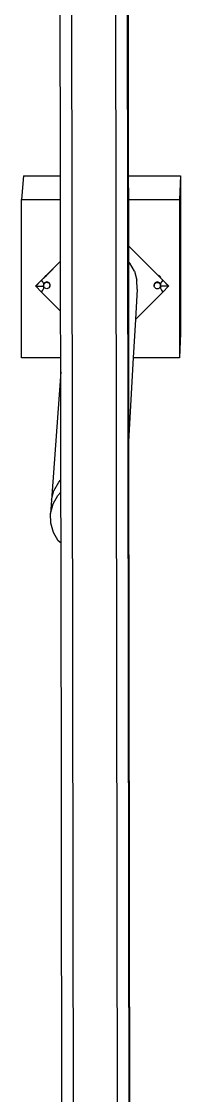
# Model space of a CAD drawing. Header units: inches. Extents: x -614 to 848, y -1045 to 1103.
# Drawn here: x -45.3 to -25.1, y -655.2 to -518.5 of the extents above; entities that cross this region are included whole.
import ezdxf

# ---------------------------------------------------------------- set-up
doc = ezdxf.new("R2010")
doc.units = ezdxf.units.IN
doc.header["$MEASUREMENT"] = 0

msp = doc.modelspace()

# ---------------------------------------------------------------- linework, layer by layer
for p, q in [((-38.10485, -1044.7934), (-41.30631, 1015.55191)), ((-32.59127, -1044.7934), (-35.32949, 1015.55191)), ((-31.14033, -1044.7934), (-33.75664, 1015.55191)), ((-31.93094, -370.76587), (-31.71888, -538.12172)), ((-40.37306, -538.12172), (-40.62736, -380.4677)), ((-45.08974, -538.12172), (-45.34243, -541.1375)), ((-45.08974, -538.12172), (-40.37306, -538.12172)), ((-40.3682, -541.1375), (-40.37306, -538.12172)), ((-31.71888, -538.12172), (-25.06197, -538.12172)), ((-31.71888, -538.12172), (-31.71506, -541.1375)), ((-25.06197, -538.12172), (-25.20242, -541.1375)), ((-25.06197, -538.12172), (-25.06197, -558.14949)), ((-45.34243, -541.1375), (-40.3682, -541.1375)), ((-45.34243, -561.27751), (-45.34243, -541.1375)), ((-40.35556, -548.9749), (-40.3682, -541.1375)), ((-31.71506, -541.1375), (-25.20242, -541.1375)), ((-31.71506, -541.1375), (-31.70762, -547.01501)), ((-25.20242, -541.1375), (-25.20242, -561.27751)), ((-31.70762, -547.01501), (-27.92669, -550.79593)), ((-31.70762, -547.01501), (-31.70759, -547.0369)), ((-31.70759, -547.0369), (-27.32945, -551.41504)), ((-31.70759, -547.0369), (-31.70499, -549.08565)), ((-42.21276, -550.8321), (-40.35556, -548.9749)), ((-42.17995, -550.81851), (-40.35553, -548.99408)), ((-40.35553, -548.99408), (-40.35556, -548.9749)), ((-40.34529, -555.33992), (-40.35553, -548.99408)), ((-31.70499, -549.08565), (-31.53109, -549.25529)), ((-31.70499, -549.08565), (-31.67602, -571.94931)), ((-30.93348, -550.26129), (-31.53109, -549.25529)), ((-42.42368, -551.06224), (-42.17995, -550.81851)), ((-42.41009, -551.02943), (-42.21276, -550.8321)), ((-42.39717, -550.99823), (-42.41009, -551.02943)), ((-42.33065, -550.91154), (-42.39717, -550.99823)), ((-42.24396, -550.84502), (-42.33065, -550.91154)), ((-42.21276, -550.8321), (-42.24396, -550.84502)), ((-42.17995, -550.81851), (-42.21276, -550.8321)), ((-30.93348, -550.26129), (-30.61661, -551.38769)), ((-27.8714, -550.80321), (-27.92669, -550.79593)), ((-27.92669, -550.79593), (-27.56815, -551.15447)), ((-27.77045, -550.84502), (-27.8714, -550.80321)), ((-27.68377, -550.91154), (-27.77045, -550.84502)), ((-27.61725, -550.99823), (-27.68377, -550.91154)), ((-27.57543, -551.09917), (-27.61725, -550.99823)), ((-43.52168, -552.14102), (-43.52333, -552.16189)), ((-43.52333, -552.16189), (-43.51207, -552.15063)), ((-42.77648, -552.90874), (-43.52333, -552.16189)), ((-43.52333, -552.16189), (-42.51002, -552.16189)), ((-43.52333, -552.16189), (-42.51002, -552.16189)), ((-43.52168, -552.14102), (-42.77486, -551.3942)), ((-43.51207, -552.15063), (-43.52168, -552.14102)), ((-43.51207, -552.15063), (-42.77648, -551.41504)), ((-42.77486, -551.3942), (-42.77648, -551.41504)), ((-42.77648, -551.41504), (-42.76652, -551.40508)), ((-42.60863, -551.63378), (-42.77648, -551.41504)), ((-42.77486, -551.3942), (-42.41009, -551.02943)), ((-42.76652, -551.40508), (-42.77486, -551.3942)), ((-42.76652, -551.40508), (-42.42368, -551.06224)), ((-42.50311, -551.88852), (-42.60863, -551.63378)), ((-42.51691, -551.92826), (-42.53119, -552.03675)), ((-42.51691, -551.92826), (-42.53119, -552.03675)), ((-42.53119, -552.03675), (-42.51691, -552.14525)), ((-42.53119, -552.03675), (-42.51691, -552.14525)), ((-42.5174, -552.04045), (-42.52022, -552.07979)), ((-42.52022, -552.07979), (-42.51618, -552.04906)), ((-42.50643, -552.1846), (-42.52022, -552.07979)), ((-42.5174, -552.04045), (-42.50311, -551.93196)), ((-42.51618, -552.04906), (-42.5174, -552.04045)), ((-42.47503, -551.82716), (-42.51691, -551.92826)), ((-42.47503, -551.82716), (-42.51691, -551.92826)), ((-42.51691, -552.14525), (-42.51002, -552.16189)), ((-42.51691, -552.14525), (-42.51002, -552.16189)), ((-42.51618, -552.04906), (-42.50643, -551.97498)), ((-42.51002, -552.16189), (-42.50914, -552.16401)), ((-42.51002, -552.16189), (-42.50914, -552.16401)), ((-42.50643, -551.97498), (-42.49527, -551.94806)), ((-42.47887, -552.25112), (-42.50643, -552.1846)), ((-42.49877, -551.92148), (-42.50311, -551.88852)), ((-42.49877, -551.92148), (-42.50311, -551.93196)), ((-42.50311, -552.43525), (-42.47887, -552.25112)), ((-42.46123, -551.83085), (-42.49877, -551.92148)), ((-42.49527, -551.94806), (-42.49877, -551.92148)), ((-42.49527, -551.94806), (-42.46597, -551.87732)), ((-42.46597, -552.28226), (-42.47887, -552.25112)), ((-42.40841, -551.74034), (-42.47503, -551.82716)), ((-42.40841, -551.74034), (-42.47503, -551.82716)), ((-42.46597, -551.87732), (-42.40162, -551.79346)), ((-42.40162, -552.36612), (-42.46597, -552.28226)), ((-42.46123, -551.83085), (-42.39831, -551.75044)), ((-42.41009, -551.02943), (-42.42368, -551.06224)), ((-42.40162, -551.79346), (-42.37541, -551.77334)), ((-42.31775, -552.43048), (-42.40162, -552.36612)), ((-42.39831, -551.75044), (-42.31446, -551.68609)), ((-42.39462, -551.74404), (-42.39831, -551.75044)), ((-42.39831, -551.75044), (-42.37541, -551.77334)), ((-42.3078, -551.67742), (-42.39462, -551.74404)), ((-42.37541, -551.77334), (-42.31775, -551.7291)), ((-42.31775, -551.7291), (-42.22009, -551.68865)), ((-42.31446, -551.68609), (-42.2168, -551.64564)), ((-42.2067, -551.63554), (-42.3078, -551.67742)), ((-42.22009, -551.68865), (-42.11529, -551.67485)), ((-42.2168, -551.64564), (-42.112, -551.63185)), ((-42.09821, -551.62126), (-42.2067, -551.63554)), ((-42.11529, -551.67485), (-42.01048, -551.68865)), ((-42.112, -551.63185), (-42.00721, -551.64564)), ((-41.98971, -551.63554), (-42.09821, -551.62126)), ((-42.01048, -551.68865), (-41.91282, -551.7291)), ((-42.00721, -551.64564), (-41.90955, -551.68609)), ((-41.88861, -551.67742), (-41.98971, -551.63554)), ((-41.91282, -551.7291), (-41.82895, -551.79346)), ((-41.82895, -552.36612), (-41.91282, -552.43048)), ((-41.90955, -551.68609), (-41.82569, -551.75044)), ((-41.80179, -551.74404), (-41.88861, -551.67742)), ((-41.82895, -551.79346), (-41.7646, -551.87732)), ((-41.81323, -552.34564), (-41.82895, -552.36612)), ((-41.82569, -551.75044), (-41.76134, -551.8343)), ((-41.74897, -551.82716), (-41.81559, -551.74034)), ((-41.74897, -551.82716), (-41.81559, -551.74034)), ((-41.7646, -552.28226), (-41.81323, -552.34564)), ((-41.81323, -552.34564), (-41.80179, -552.33686)), ((-41.7646, -551.87732), (-41.72415, -551.97498)), ((-41.72415, -552.1846), (-41.7646, -552.28226)), ((-41.76134, -551.8343), (-41.72089, -551.93196)), ((-41.7506, -552.24847), (-41.74897, -552.24635)), ((-41.7506, -552.24847), (-41.74897, -552.24635)), ((-41.7071, -551.92826), (-41.74897, -551.82716)), ((-41.7071, -551.92826), (-41.74897, -551.82716)), ((-41.74897, -552.24635), (-41.70827, -552.14809)), ((-41.74897, -552.24635), (-41.70827, -552.14809)), ((-41.72415, -551.97498), (-41.71035, -552.07979)), ((-41.71035, -552.07979), (-41.72415, -552.1846)), ((-41.72089, -551.93196), (-41.7071, -552.03675)), ((-41.7071, -552.03675), (-41.71035, -552.07979)), ((-41.70827, -552.14809), (-41.7071, -552.14525)), ((-41.70827, -552.14809), (-41.7071, -552.14525)), ((-41.69281, -552.03675), (-41.7071, -551.92826)), ((-41.69281, -552.03675), (-41.7071, -551.92826)), ((-41.7071, -552.14525), (-41.69281, -552.03675)), ((-41.7071, -552.14525), (-41.69281, -552.03675)), ((-30.60206, -552.55772), (-30.61661, -551.38769)), ((-28.41682, -551.94206), (-28.4311, -552.05055)), ((-28.41682, -551.94206), (-28.4311, -552.05055)), ((-28.4311, -552.05055), (-28.41682, -552.15904)), ((-28.4311, -552.05055), (-28.41682, -552.15904)), ((-28.41682, -552.05055), (-28.41903, -552.09359)), ((-28.41903, -552.09359), (-28.41509, -552.06366)), ((-28.40523, -552.19839), (-28.41903, -552.09359)), ((-28.37494, -551.84095), (-28.41682, -551.94206)), ((-28.37494, -551.84095), (-28.41682, -551.94206)), ((-28.41682, -552.05055), (-28.40302, -551.94575)), ((-28.41509, -552.06366), (-28.41682, -552.05055)), ((-28.41682, -552.15904), (-28.40743, -552.1817)), ((-28.41682, -552.15904), (-28.40743, -552.1817)), ((-28.41509, -552.06366), (-28.40523, -551.98878)), ((-28.40523, -551.98878), (-28.36478, -551.89112)), ((-28.36478, -552.29606), (-28.40523, -552.19839)), ((-28.40302, -551.94575), (-28.36257, -551.8481)), ((-28.30832, -551.75414), (-28.37494, -551.84095)), ((-28.30832, -551.75414), (-28.37494, -551.84095)), ((-28.36478, -551.89112), (-28.30043, -551.80725)), ((-28.30043, -552.37992), (-28.36478, -552.29606)), ((-28.36257, -551.8481), (-28.29822, -551.76424)), ((-28.23161, -551.67742), (-28.31842, -551.74404)), ((-28.31842, -551.74404), (-28.29822, -551.76424)), ((-28.30043, -551.80725), (-28.27484, -551.78762)), ((-28.21656, -552.44427), (-28.30043, -552.37992)), ((-28.29822, -551.76424), (-28.21436, -551.69989)), ((-28.29822, -551.76424), (-28.27484, -551.78762)), ((-28.27484, -551.78762), (-28.21656, -551.7429)), ((-28.13051, -551.63554), (-28.23161, -551.67742)), ((-28.21656, -551.7429), (-28.1189, -551.70245)), ((-28.21436, -551.69989), (-28.11671, -551.65944)), ((-28.02201, -551.62126), (-28.13051, -551.63554)), ((-28.1189, -551.70245), (-28.01409, -551.68865)), ((-28.11671, -551.65944), (-28.01191, -551.64564)), ((-27.91352, -551.63554), (-28.02201, -551.62126)), ((-28.01409, -551.68865), (-27.90929, -551.70245)), ((-28.01191, -551.64564), (-27.90711, -551.65944)), ((-27.81242, -551.67742), (-27.91352, -551.63554)), ((-27.90929, -551.70245), (-27.81163, -551.7429)), ((-27.90711, -551.65944), (-27.80946, -551.69989)), ((-27.7256, -551.74404), (-27.81242, -551.67742)), ((-27.81163, -551.7429), (-27.72776, -551.80725)), ((-27.72776, -552.37992), (-27.81163, -552.44427)), ((-27.80946, -551.69989), (-27.7256, -551.76424)), ((-27.72776, -551.80725), (-27.66341, -551.89112)), ((-27.66341, -552.29606), (-27.72776, -552.37992)), ((-27.65898, -551.83085), (-27.7256, -551.74404)), ((-27.7256, -551.76424), (-27.66125, -551.8481)), ((-27.64888, -551.84095), (-27.7155, -551.75414)), ((-27.64888, -551.84095), (-27.7155, -551.75414)), ((-27.66341, -551.89112), (-27.62295, -551.98878)), ((-27.63134, -552.21864), (-27.66341, -552.29606)), ((-27.66125, -551.8481), (-27.6208, -551.94575)), ((-27.6171, -551.93196), (-27.65898, -551.83085)), ((-27.607, -551.94206), (-27.64888, -551.84095)), ((-27.607, -551.94206), (-27.64888, -551.84095)), ((-27.62295, -552.19839), (-27.63134, -552.21864)), ((-27.63134, -552.21864), (-27.60282, -552.43525)), ((-27.62295, -551.98878), (-27.61949, -552.01512)), ((-27.60916, -552.09359), (-27.62295, -552.19839)), ((-27.62279, -552.19716), (-27.60818, -552.16189)), ((-27.62279, -552.19716), (-27.60818, -552.16189)), ((-27.6208, -551.94575), (-27.61558, -551.98542)), ((-27.61558, -551.98542), (-27.61949, -552.01512)), ((-27.61949, -552.01512), (-27.61091, -552.08024)), ((-27.60818, -552.16189), (-27.61815, -552.16189)), ((-27.60818, -552.16189), (-27.61815, -552.16189)), ((-27.61282, -551.96448), (-27.6171, -551.93196)), ((-27.61282, -551.96448), (-27.61558, -551.98542)), ((-27.61558, -551.98542), (-27.607, -552.05055)), ((-27.60282, -551.88852), (-27.61282, -551.96448)), ((-27.60282, -552.04045), (-27.61282, -551.96448)), ((-27.607, -552.05055), (-27.61091, -552.08024)), ((-27.61091, -552.08024), (-27.60949, -552.09108)), ((-27.60949, -552.09108), (-27.60875, -552.0855)), ((-27.60949, -552.09108), (-27.60916, -552.09359)), ((-27.60875, -552.0855), (-27.60282, -552.04045)), ((-27.607, -552.05055), (-27.60875, -552.0855)), ((-27.60818, -552.16189), (-27.607, -552.15904)), ((-27.60818, -552.16189), (-27.607, -552.15904)), ((-26.5826, -552.16189), (-27.60818, -552.16189)), ((-26.5826, -552.16189), (-27.60818, -552.16189)), ((-27.59272, -552.05055), (-27.607, -551.94206)), ((-27.59272, -552.05055), (-27.607, -551.94206)), ((-27.607, -552.15904), (-27.59272, -552.05055)), ((-27.607, -552.15904), (-27.59272, -552.05055)), ((-27.49731, -551.63378), (-27.60282, -551.88852)), ((-27.56815, -551.15447), (-27.57543, -551.09917)), ((-27.56815, -551.15447), (-27.32842, -551.3942)), ((-27.32945, -551.41504), (-27.49731, -551.63378)), ((-27.32842, -551.3942), (-27.32945, -551.41504)), ((-27.32945, -551.41504), (-26.5826, -552.16189)), ((-26.5826, -552.16189), (-27.32945, -552.90874)), ((-27.32842, -551.3942), (-26.5816, -552.14102)), ((-26.5816, -552.14102), (-26.5826, -552.16189)), ((-42.77648, -552.90874), (-42.60863, -552.68999)), ((-40.34529, -555.33992), (-42.77648, -552.90874)), ((-42.60863, -552.68999), (-42.50311, -552.43525)), ((-42.22009, -552.47093), (-42.31775, -552.43048)), ((-42.11529, -552.48473), (-42.22009, -552.47093)), ((-42.01048, -552.47093), (-42.11529, -552.48473)), ((-41.91282, -552.43048), (-42.01048, -552.47093)), ((-30.60206, -552.55772), (-30.81452, -556.3938)), ((-27.32945, -552.90874), (-30.81452, -556.3938)), ((-28.1189, -552.48473), (-28.21656, -552.44427)), ((-28.01409, -552.49853), (-28.1189, -552.48473)), ((-27.90929, -552.48473), (-28.01409, -552.49853)), ((-27.81163, -552.44427), (-27.90929, -552.48473)), ((-27.60282, -552.43525), (-27.49731, -552.68999)), ((-27.49731, -552.68999), (-27.32945, -552.90874)), ((-40.33571, -561.27751), (-40.34529, -555.33992)), ((-30.81452, -556.3938), (-31.08499, -561.27751)), ((-25.06197, -558.14949), (-25.20242, -561.27751)), ((-40.33571, -561.27751), (-45.34243, -561.27751)), ((-40.33282, -563.07082), (-40.33571, -561.27751)), ((-31.08499, -561.27751), (-31.67602, -571.94931)), ((-25.20242, -561.27751), (-31.08499, -561.27751)), ((-40.33282, -563.07082), (-41.5022, -579.39603)), ((-40.31061, -576.83853), (-40.33282, -563.07082)), ((-31.67602, -571.94931), (-31.47075, -733.9488)), ((-40.59743, -577.13257), (-40.31061, -576.83853)), ((-40.3081, -578.39657), (-40.31061, -576.83853)), ((-41.5022, -579.39603), (-41.19881, -578.20474)), ((-41.19881, -578.20474), (-40.59743, -577.13257)), ((-41.5022, -579.39603), (-41.62314, -581.08452)), ((-41.31887, -579.88977), (-40.71574, -578.81447)), ((-40.71574, -578.81447), (-40.3081, -578.39657)), ((-40.29761, -584.90229), (-40.3081, -578.39657)), ((-41.62314, -581.08452), (-41.31887, -579.88977)), ((-41.60782, -582.31732), (-41.62314, -581.08452)), ((-41.27395, -583.50415), (-41.60782, -582.31732)), ((-40.64428, -584.56412), (-41.27395, -583.50415)), ((-40.29761, -584.90229), (-40.64428, -584.56412)), ((-40.05719, -733.9488), (-40.29761, -584.90229))]:
    msp.add_line(p, q)

doc.saveas('drawing.dxf')
